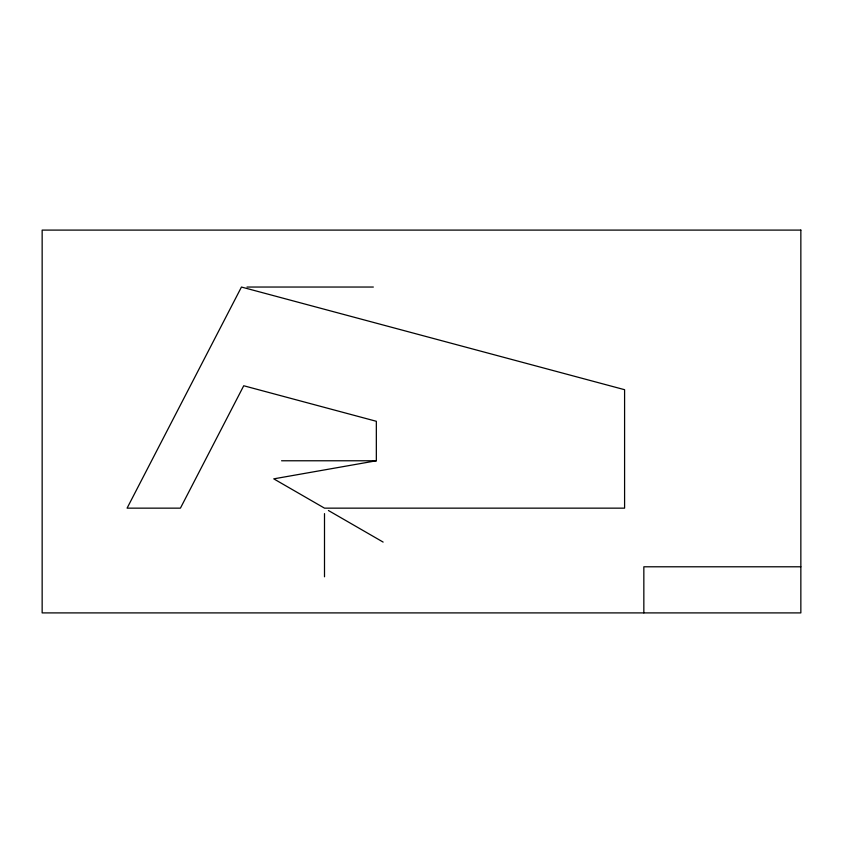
<?xml version="1.0" encoding="UTF-8"?>
<svg xmlns="http://www.w3.org/2000/svg" width="843" height="843" viewBox="0 0 843 843"><rect width="100%" height="100%" fill="white"/><g stroke="black" fill="none" stroke-linecap="round" stroke-linejoin="round"><path stroke-width="1.26" d="M376.336 460.773L273.764 478.856L324.502 508.15L624.589 508.15L624.589 389.698L241.456 287.041L127.082 508.15L180.423 508.15L243.732 385.757L376.336 421.289L376.336 460.773L281.573 460.773M246.999 287.041L373.344 287.041M800.85 566.791L643.841 566.791L643.841 612.903M328.412 510.5L383.122 542.081M324.502 513.619L324.502 576.791M800.85 230.097L42.15 230.097L42.15 612.903L800.85 612.903L800.85 230.097"/></g></svg>
